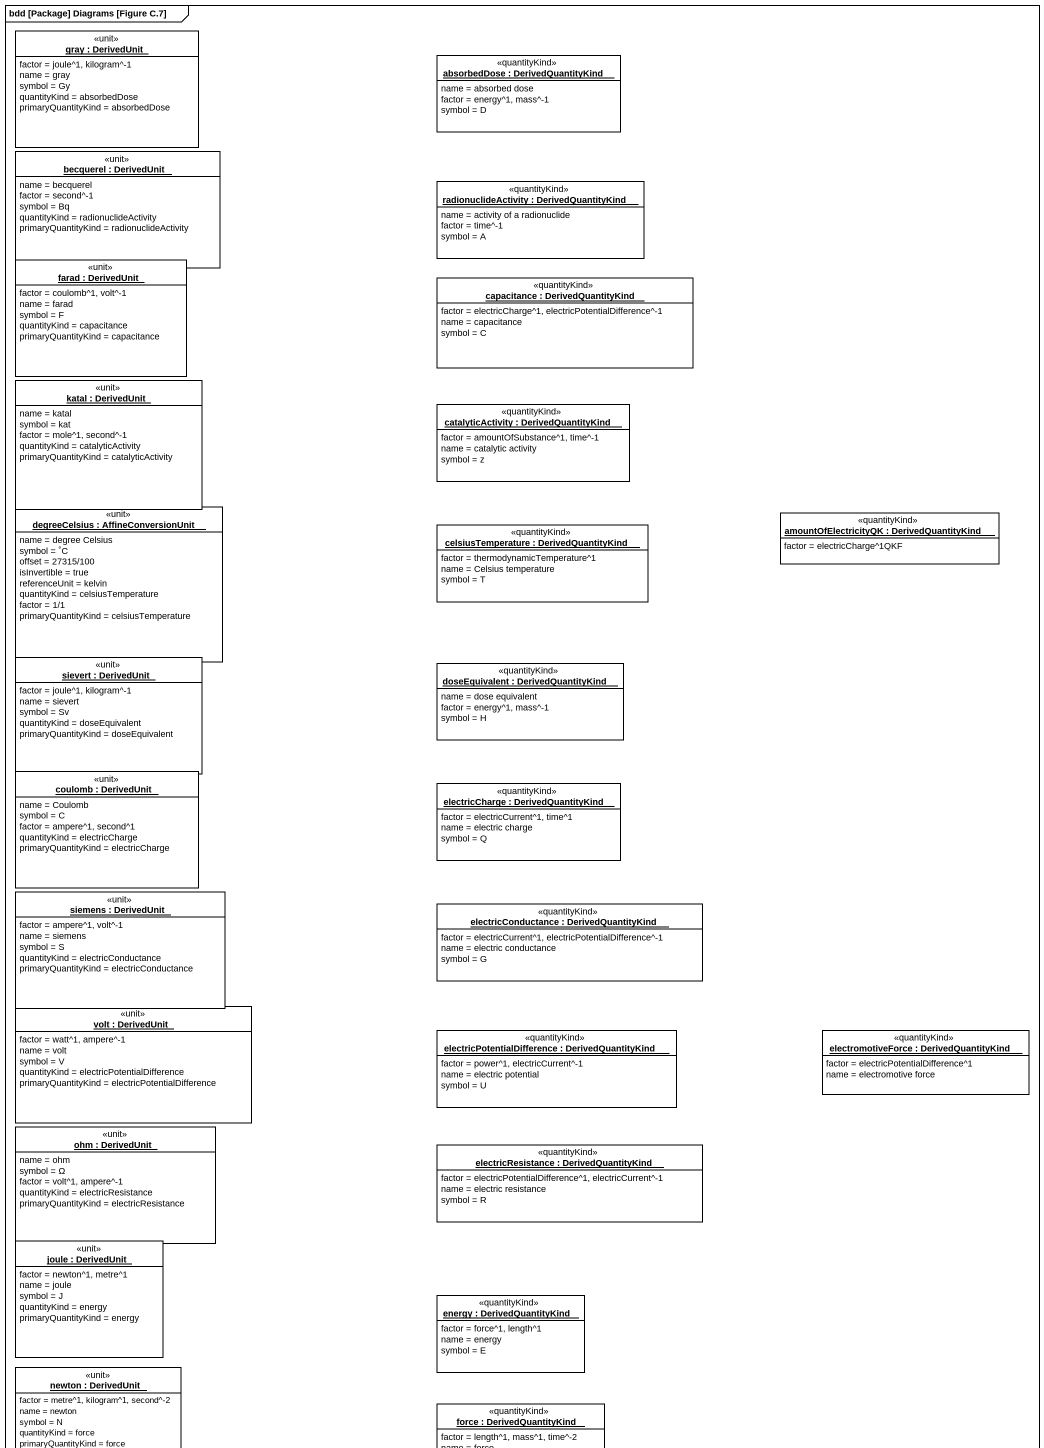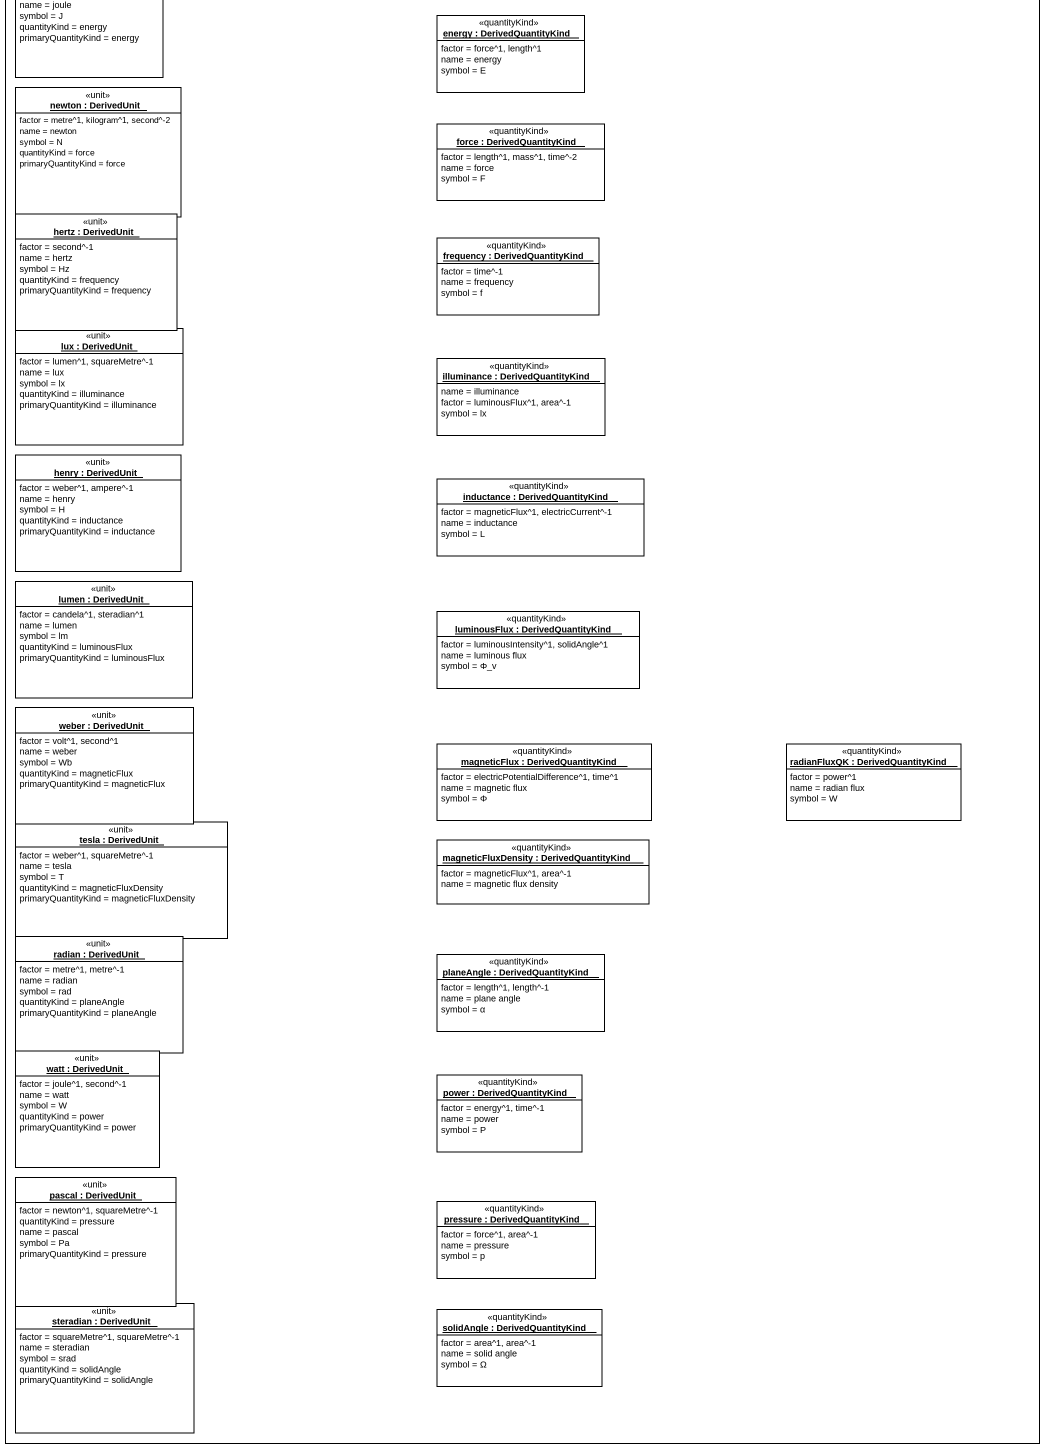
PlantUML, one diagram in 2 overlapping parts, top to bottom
@startuml
mainframe bdd [Package] Diagrams [Figure C.7]
hide circle
hide empty members
object "gray : DerivedUnit" as gray <<unit>> #FFFFFF {
  factor = joule^1, kilogram^-1
  name = gray
  symbol = Gy
  quantityKind = absorbedDose
  primaryQuantityKind = absorbedDose
}
object "absorbedDose : DerivedQuantityKind" as absorbedDose <<quantityKind>> #FFFFFF {
  name = absorbed dose
  factor = energy^1, mass^-1
  symbol = D
}
object "becquerel : DerivedUnit" as becquerel <<unit>> #FFFFFF {
  name = becquerel
  factor = second^-1
  symbol = Bq
  quantityKind = radionuclideActivity
  primaryQuantityKind = radionuclideActivity
}
object "radionuclideActivity : DerivedQuantityKind" as radionuclideActivity <<quantityKind>> #FFFFFF {
  name = activity of a radionuclide
  factor = time^-1
  symbol = A
}
object "farad : DerivedUnit" as farad <<unit>> #FFFFFF {
  factor = coulomb^1, volt^-1
  name = farad
  symbol = F
  quantityKind = capacitance
  primaryQuantityKind = capacitance
}
object "capacitance : DerivedQuantityKind" as capacitance <<quantityKind>> #FFFFFF {
  factor = electricCharge^1, electricPotentialDifference^-1
  name = capacitance
  symbol = C
}
object "katal : DerivedUnit" as katal <<unit>> #FFFFFF {
  name = katal
  symbol = kat
  factor = mole^1, second^-1
  quantityKind = catalyticActivity
  primaryQuantityKind = catalyticActivity
}
object "catalyticActivity : DerivedQuantityKind" as catalyticActivity <<quantityKind>> #FFFFFF {
  factor = amountOfSubstance^1, time^-1
  name = catalytic activity
  symbol = z
}
object "degreeCelsius : AffineConversionUnit" as degreeCelsius <<unit>> #FFFFFF {
  name = degree Celsius
  symbol = ˚C
  offset = 27315/100
  isInvertible = true
  referenceUnit = kelvin
  quantityKind = celsiusTemperature
  factor = 1/1
  primaryQuantityKind = celsiusTemperature
}
object "celsiusTemperature : DerivedQuantityKind" as celsiusTemperature <<quantityKind>> #FFFFFF {
  factor = thermodynamicTemperature^1
  name = Celsius temperature
  symbol = T
}
object "amountOfElectricityQK : DerivedQuantityKind" as amountOfElectricityQK <<quantityKind>> #FFFFFF {
  factor = electricCharge^1QKF
}
object "sievert : DerivedUnit" as sievert <<unit>> #FFFFFF {
  factor = joule^1, kilogram^-1
  name = sievert
  symbol = Sv
  quantityKind = doseEquivalent
  primaryQuantityKind = doseEquivalent
}
object "doseEquivalent : DerivedQuantityKind" as doseEquivalent <<quantityKind>> #FFFFFF {
  name = dose equivalent
  factor = energy^1, mass^-1
  symbol = H
}
object "coulomb : DerivedUnit" as coulomb <<unit>> #FFFFFF {
  name = Coulomb
  symbol = C
  factor = ampere^1, second^1
  quantityKind = electricCharge
  primaryQuantityKind = electricCharge
}
object "electricCharge : DerivedQuantityKind" as electricCharge <<quantityKind>> #FFFFFF {
  factor = electricCurrent^1, time^1
  name = electric charge
  symbol = Q
}
object "siemens : DerivedUnit" as siemens <<unit>> #FFFFFF {
  factor = ampere^1, volt^-1
  name = siemens
  symbol = S
  quantityKind = electricConductance
  primaryQuantityKind = electricConductance
}
object "electricConductance : DerivedQuantityKind" as electricConductance <<quantityKind>> #FFFFFF {
  factor = electricCurrent^1, electricPotentialDifference^-1
  name = electric conductance
  symbol = G
}
object "volt : DerivedUnit" as volt <<unit>> #FFFFFF {
  factor = watt^1, ampere^-1
  name = volt
  symbol = V
  quantityKind = electricPotentialDifference
  primaryQuantityKind = electricPotentialDifference
}
object "electricPotentialDifference : DerivedQuantityKind" as electricPotentialDifference <<quantityKind>> #FFFFFF {
  factor = power^1, electricCurrent^-1
  name = electric potential
  symbol = U
}
object "electromotiveForce : DerivedQuantityKind" as electromotiveForce <<quantityKind>> #FFFFFF {
  factor = electricPotentialDifference^1
  name = electromotive force
}
object "ohm : DerivedUnit" as ohm <<unit>> #FFFFFF {
  name = ohm
  symbol = Ω
  factor = volt^1, ampere^-1
  quantityKind = electricResistance
  primaryQuantityKind = electricResistance
}
object "electricResistance : DerivedQuantityKind" as electricResistance <<quantityKind>> #FFFFFF {
  factor = electricPotentialDifference^1, electricCurrent^-1
  name = electric resistance
  symbol = R
}
object "joule : DerivedUnit" as joule <<unit>> #FFFFFF {
  factor = newton^1, metre^1
  name = joule
  symbol = J
  quantityKind = energy
  primaryQuantityKind = energy
}
object "energy : DerivedQuantityKind" as energy <<quantityKind>> #FFFFFF {
  factor = force^1, length^1
  name = energy
  symbol = E
}
object "newton : DerivedUnit" as newton <<unit>> #FFFFFF {
  factor = metre^1, kilogram^1, second^-2
  name = newton
  symbol = N
  quantityKind = force
  primaryQuantityKind = force
}
object "force : DerivedQuantityKind" as force <<quantityKind>> #FFFFFF {
  factor = length^1, mass^1, time^-2
  name = force
  symbol = F
}
object "hertz : DerivedUnit" as hertz <<unit>> #FFFFFF {
  factor = second^-1
  name = hertz
  symbol = Hz
  quantityKind = frequency
  primaryQuantityKind = frequency
}
object "frequency : DerivedQuantityKind" as frequency <<quantityKind>> #FFFFFF {
  factor = time^-1
  name = frequency
  symbol = f
}
object "lux : DerivedUnit" as lux <<unit>> #FFFFFF {
  factor = lumen^1, squareMetre^-1
  name = lux
  symbol = lx
  quantityKind = illuminance
  primaryQuantityKind = illuminance
}
object "illuminance : DerivedQuantityKind" as illuminance <<quantityKind>> #FFFFFF {
  name = illuminance
  factor = luminousFlux^1, area^-1
  symbol = lx
}
object "henry : DerivedUnit" as henry <<unit>> #FFFFFF {
  factor = weber^1, ampere^-1
  name = henry
  symbol = H
  quantityKind = inductance
  primaryQuantityKind = inductance
}
object "inductance : DerivedQuantityKind" as inductance <<quantityKind>> #FFFFFF {
  factor = magneticFlux^1, electricCurrent^-1
  name = inductance
  symbol = L
}
object "lumen : DerivedUnit" as lumen <<unit>> #FFFFFF {
  factor = candela^1, steradian^1
  name = lumen
  symbol = lm
  quantityKind = luminousFlux
  primaryQuantityKind = luminousFlux
}
object "luminousFlux : DerivedQuantityKind" as luminousFlux <<quantityKind>> #FFFFFF {
  factor = luminousIntensity^1, solidAngle^1
  name = luminous flux
  symbol = Φ_v
}
object "weber : DerivedUnit" as weber <<unit>> #FFFFFF {
  factor = volt^1, second^1
  name = weber
  symbol = Wb
  quantityKind = magneticFlux
  primaryQuantityKind = magneticFlux
}
object "magneticFlux : DerivedQuantityKind" as magneticFlux <<quantityKind>> #FFFFFF {
  factor = electricPotentialDifference^1, time^1
  name = magnetic flux
  symbol = Φ
}
object "radianFluxQK : DerivedQuantityKind" as radianFluxQK <<quantityKind>> #FFFFFF {
  factor = power^1
  name = radian flux
  symbol = W
}
object "tesla : DerivedUnit" as tesla <<unit>> #FFFFFF {
  factor = weber^1, squareMetre^-1
  name = tesla
  symbol = T
  quantityKind = magneticFluxDensity
  primaryQuantityKind = magneticFluxDensity
}
object "magneticFluxDensity : DerivedQuantityKind" as magneticFluxDensity <<quantityKind>> #FFFFFF {
  factor = magneticFlux^1, area^-1
  name = magnetic flux density
}
object "radian : DerivedUnit" as radian <<unit>> #FFFFFF {
  factor = metre^1, metre^-1
  name = radian
  symbol = rad
  quantityKind = planeAngle
  primaryQuantityKind = planeAngle
}
object "planeAngle : DerivedQuantityKind" as planeAngle <<quantityKind>> #FFFFFF {
  factor = length^1, length^-1
  name = plane angle
  symbol = α
}
object "watt : DerivedUnit" as watt <<unit>> #FFFFFF {
  factor = joule^1, second^-1
  name = watt
  symbol = W
  quantityKind = power
  primaryQuantityKind = power
}
object "power : DerivedQuantityKind" as power <<quantityKind>> #FFFFFF {
  factor = energy^1, time^-1
  name = power
  symbol = P
}
object "pascal : DerivedUnit" as pascal <<unit>> #FFFFFF {
  factor = newton^1, squareMetre^-1
  quantityKind = pressure
  name = pascal
  symbol = Pa
  primaryQuantityKind = pressure
}
object "pressure : DerivedQuantityKind" as pressure <<quantityKind>> #FFFFFF {
  factor = force^1, area^-1
  name = pressure
  symbol = p
}
object "steradian : DerivedUnit" as steradian <<unit>> #FFFFFF {
  factor = squareMetre^1, squareMetre^-1
  name = steradian
  symbol = srad
  quantityKind = solidAngle
  primaryQuantityKind = solidAngle
}
object "solidAngle : DerivedQuantityKind" as solidAngle <<quantityKind>> #FFFFFF {
  factor = area^1, area^-1
  name = solid angle
  symbol = Ω
}
@enduml
